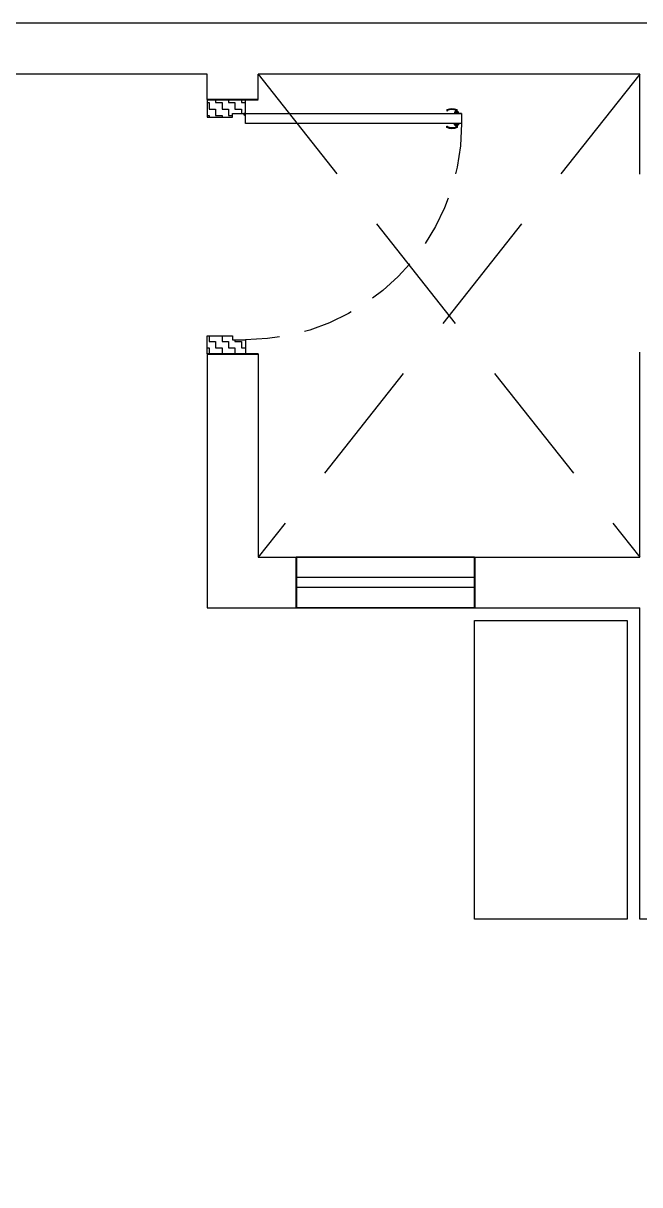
# Model space of a CAD drawing. Header units: millimetres. Extents: x 860 to 1444, y -43 to 267.
# Drawn here: x 1229.168 to 1231.591, y 227.66 to 232.23 of the extents above; entities that cross this region are included whole.
import ezdxf

# ---------------------------------------------------------------- set-up
doc = ezdxf.new("R2010")
doc.units = ezdxf.units.MM
doc.header["$MEASUREMENT"] = 0
doc.linetypes.add('DASHED', pattern=[0.75, 0.5, -0.25])
pattern_1 = [(0, (-570.60621, -467.19772), (0.0254, 0.0254), [0.0254, -0.0254]), (90, (-570.58081, -467.19772), (-0.0254, 0.0254), [0.0254, -0.0254])]

# ---------------------------------------------------------------- blocks, each defined once
blk = doc.blocks.new('A$C4FAC6341')
at = {"ltscale": 0.4}
h = blk.add_hatch(dxfattribs=at)
h.set_pattern_fill('ZIGZAG', color=39, scale=0.008, style=0)
h.set_pattern_definition(pattern_1)
h.paths.add_polyline_path([(0.15, 1), (0, 1), (0, 0.93), (0.1, 0.93), (0.1, 0.945), (0.15, 0.945)])
h = blk.add_hatch(dxfattribs=at)
h.set_pattern_fill('ZIGZAG', color=39, scale=0.008, style=0)
h.set_pattern_definition(pattern_1)
h.paths.add_polyline_path([(0.15, 0.055), (0.1486, 0.055, -0.238826), (0.1454, 0.055), (0.1, 0.055), (0.1, 0.07), (0, 0.07), (0, 0), (0.15, 0)])
blk.add_hatch(color=34).paths.add_polyline_path([(0.1506, 0.0582, 1), (0.1434, 0.0582, 1)])
at = {"color": 34}
for p, q in [((0.15, 1), (0, 1)), ((0, 1), (0, 0.93)), ((0.15, 0.945), (0.15, 1)), ((0, 0.93), (0.1, 0.93)), ((0.1, 0.93), (0.1, 0.945)), ((0.1, 0.945), (0.15, 0.945)), ((1, 0.095), (0.15, 0.095)), ((0.15, 0.095), (0.15, 0.055)), ((1, 0.055), (1, 0.095)), ((0, 0.07), (0.1, 0.07)), ((0, 0), (0, 0.07)), ((0.1, 0.07), (0.1, 0.055)), ((0.1, 0.055), (0.15, 0.055)), ((0.15, 0.055), (1, 0.055)), ((0.15, 0.055), (0.15, 0)), ((0.15, 0), (0, 0))]:
    blk.add_line(p, q, dxfattribs=at)
at = {"lineweight": 40}
for p, q in [((0, 1), (0.2, 1)), ((0, 0), (0.2, 0))]:
    blk.add_line(p, q, dxfattribs=at)
at = {"color": 30}
for p, q in [((0.942, 0.11), (0.942, 0.105)), ((0.942, 0.105), (0.944, 0.105)), ((0.944, 0.105), (0.944, 0.1083)), ((0.9725, 0.1), (0.9725, 0.095)), ((0.9875, 0.1), (0.9725, 0.1)), ((0.9725, 0.095), (0.9875, 0.095)), ((0.977, 0.104), (0.975, 0.104)), ((0.975, 0.104), (0.975, 0.1)), ((0.975, 0.1), (0.985, 0.1)), ((0.978, 0.105), (0.977, 0.105)), ((0.977, 0.105), (0.977, 0.104)), ((0.977, 0.104), (0.983, 0.104)), ((0.978, 0.105), (0.978, 0.1085)), ((0.982, 0.105), (0.978, 0.105)), ((0.982, 0.105), (0.982, 0.11)), ((0.982, 0.105), (0.983, 0.105)), ((0.983, 0.105), (0.983, 0.104)), ((0.983, 0.104), (0.985, 0.104)), ((0.985, 0.104), (0.985, 0.1)), ((0.9875, 0.095), (0.9875, 0.1)), ((0.9725, 0.05), (0.9725, 0.055)), ((0.9725, 0.055), (0.9875, 0.055)), ((0.9875, 0.05), (0.9725, 0.05)), ((0.975, 0.05), (0.985, 0.05)), ((0.975, 0.046), (0.975, 0.05)), ((0.977, 0.046), (0.975, 0.046)), ((0.977, 0.046), (0.983, 0.046)), ((0.977, 0.045), (0.977, 0.046)), ((1, 0.055), (0.98, 0.055)), ((0.983, 0.046), (0.985, 0.046)), ((0.983, 0.045), (0.983, 0.046)), ((0.985, 0.046), (0.985, 0.05)), ((0.9875, 0.055), (0.9875, 0.05)), ((0.942, 0.045), (0.944, 0.045)), ((0.942, 0.04), (0.942, 0.045)), ((0.944, 0.045), (0.944, 0.0417)), ((0.978, 0.045), (0.977, 0.045)), ((0.982, 0.045), (0.978, 0.045)), ((0.978, 0.045), (0.978, 0.0415)), ((0.982, 0.045), (0.983, 0.045)), ((0.982, 0.045), (0.982, 0.04))]:
    blk.add_line(p, q, dxfattribs=at)
at = {"color": 34}
blk.add_circle((0.147, 0.0582), 0.0036, dxfattribs=at)
at = {"color": 42, "linetype": 'DASHED', "ltscale": 0.4}
blk.add_arc((0.15, 0.095), 0.85, 0, 90, dxfattribs=at)
at = {"color": 30}
for centre, radius, start, end in [((0.962, 0.0725), 0.0425, 61.9275, 118.0725), ((0.9614, 0.0647), 0.0469, 69.2565, 111.7592), ((0.962, 0.0775), 0.0425, 241.9275, 298.0725), ((0.9614, 0.0853), 0.0469, 248.2408, 290.7435)]:
    blk.add_arc(centre, radius, start, end, dxfattribs=at)
blk = doc.blocks.new('*U232')
at = {"color": 24}
for p, q in [((65.2113, 60.0544), (65.9113, 60.0544)), ((65.2113, 59.8544), (65.9113, 59.8544))]:
    blk.add_line(p, q, dxfattribs=at)
at = {"lineweight": 40}
for p, q in [((65.2113, 60.0544), (65.2113, 59.8544)), ((65.9113, 60.0544), (65.9113, 59.8544))]:
    blk.add_line(p, q, dxfattribs=at)
at = {"color": 44}
for p, q in [((65.2113, 59.9744), (65.9113, 59.9744)), ((65.2113, 59.9344), (65.9113, 59.9344))]:
    blk.add_line(p, q, dxfattribs=at)

msp = doc.modelspace()

# ---------------------------------------------------------------- linework, layer by layer
for p, q in [((1229.89067, 231.92959), (1229.89067, 232.02959)), ((1230.09067, 231.92959), (1230.09067, 232.02959)), ((1231.59067, 231.63547), (1231.59067, 232.02959)), ((1229.89067, 230.92959), (1229.89067, 230.12959)), ((1230.09067, 230.92959), (1230.09067, 230.12959)), ((1231.59067, 230.12959), (1231.59067, 230.93547)), ((1229.89067, 230.12959), (1229.89067, 229.92959)), ((1230.09067, 230.12959), (1231.59067, 230.12959)), ((1229.89067, 229.92959), (1231.59067, 229.92959)), ((1231.59067, 228.70548), (1231.59067, 229.92959)), ((1231.89067, 228.70548), (1231.59067, 228.70548))]:
    msp.add_line(p, q)
at = {"linetype": 'DASHED'}
for p, q in [((1230.09067, 232.02959), (1231.59067, 230.12959)), ((1231.59067, 232.02959), (1230.09067, 230.12959))]:
    msp.add_line(p, q, dxfattribs=at)
for points in [[(1236.49067, 217.22959), (1236.49067, 232.22959), (1226.49067, 232.22959), (1226.49067, 217.22959), (1226.69067, 217.22959)], [(1229.89067, 232.02959), (1226.69067, 232.02959), (1226.69067, 230.12959)], [(1231.59067, 232.02959), (1230.09067, 232.02959)]]:
    msp.add_lwpolyline(points)
at = {"color": 152, "true_color": 0x2776bb}
msp.add_lwpolyline([(1231.54067, 228.70548), (1230.94067, 228.70548), (1230.94067, 229.87959), (1231.54067, 229.87959)], close=True, dxfattribs=at)

# ---------------------------------------------------------------- block references
at = {"lineweight": 15, "ltscale": 0.4, "xscale": -1, "rotation": 180}
msp.add_blockref('A$C4FAC6341', (1229.89067, 231.92959), dxfattribs=at)
at = {"xscale": -1}
msp.add_blockref('*U232', (1296.15194, 170.0752), dxfattribs=at)

doc.saveas('drawing.dxf')
